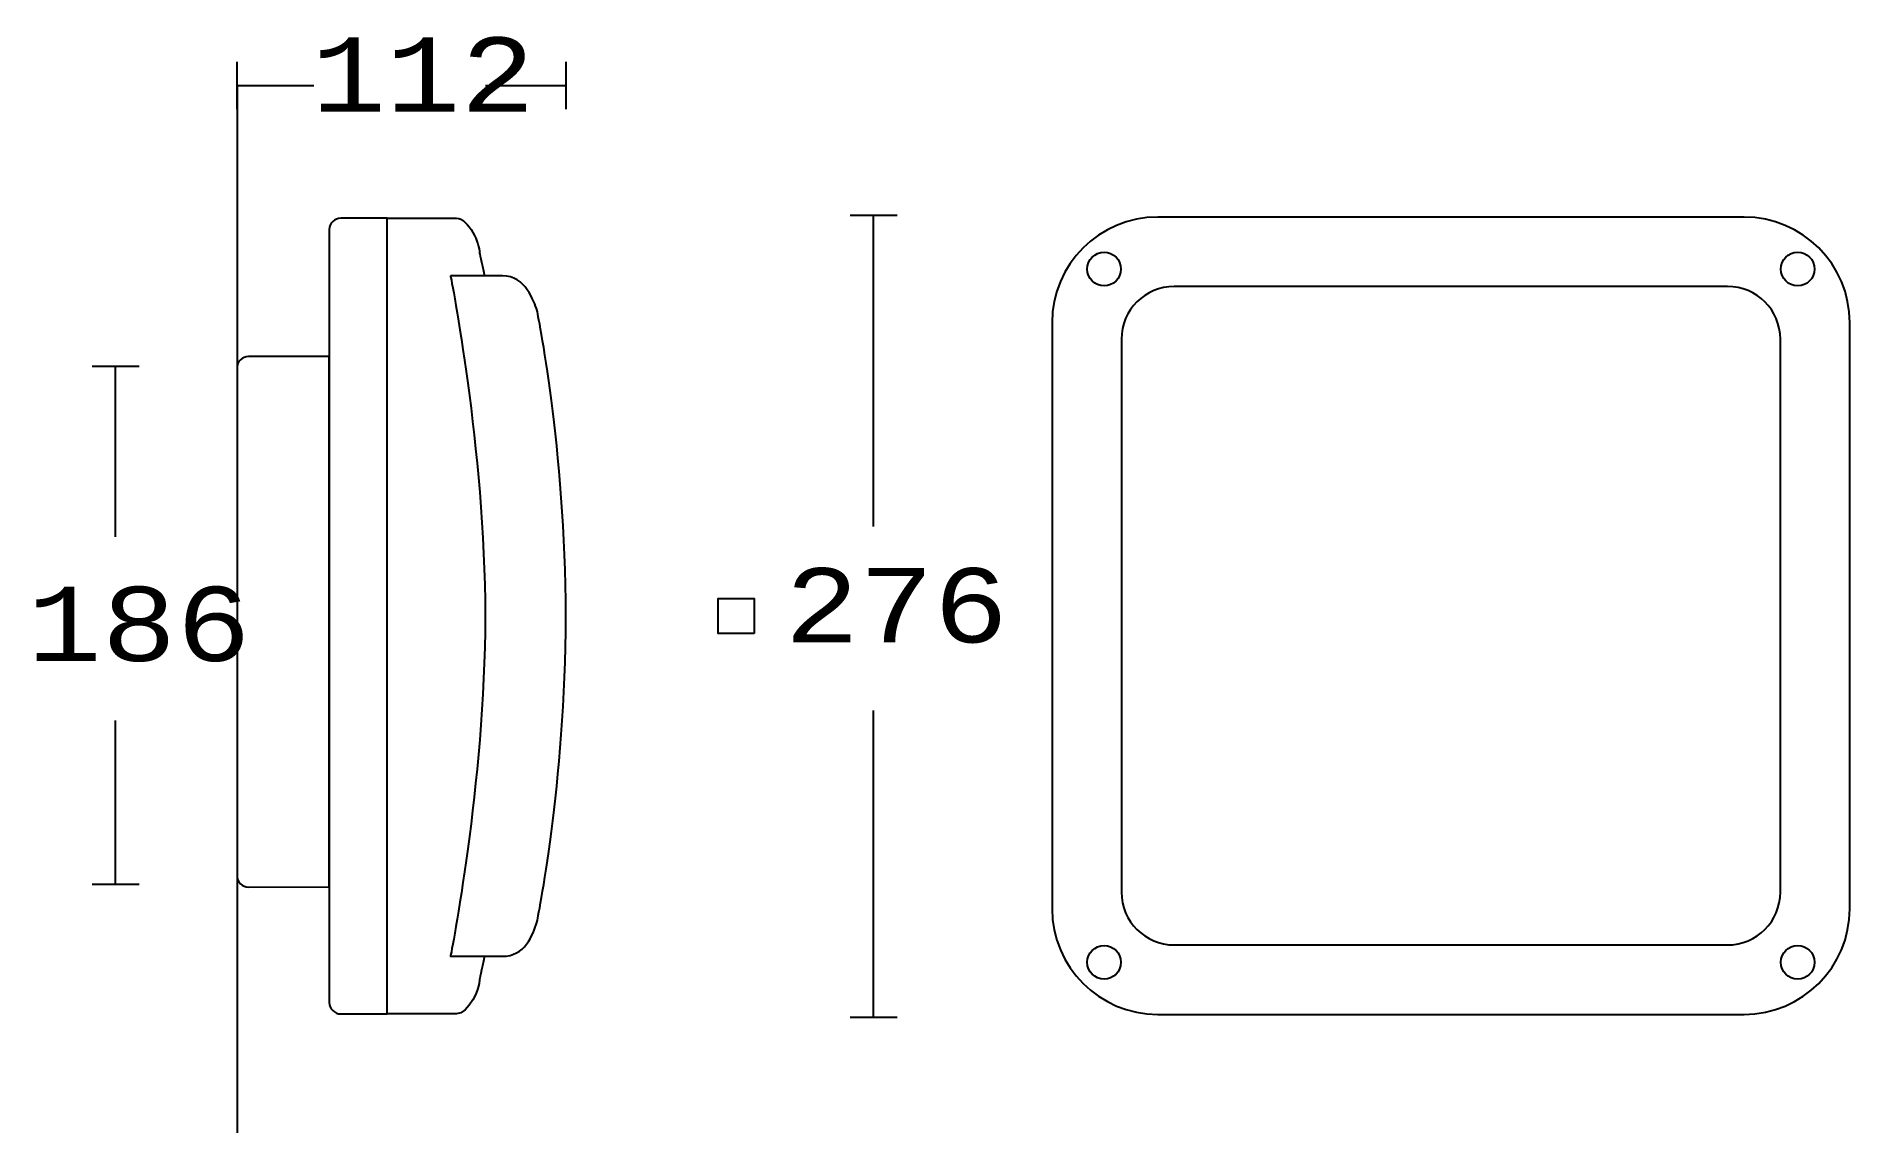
# Model space of a CAD drawing. Extents: x 29 to 244, y 0 to 130.
import ezdxf

# ---------------------------------------------------------------- set-up
doc = ezdxf.new("R2010")
doc.units = 0
doc.layers.add('LIVELLO_1', color=160, linetype='Continuous')
doc.styles.add('STD', font='txt')

# ---------------------------------------------------------------- blocks, each defined once
blk = doc.blocks.new('AI9-BLK1')
at = {"layer": 'LIVELLO_1', "color": 7}
for p, q in [((-69.98, 61.9), (-69.98, 56.29)), ((-30.91, 61.9), (-30.91, 56.29)), ((-69.98, 59.1), (-60.84, 59.1)), ((-69.95, 59.1), (-69.95, -65.31)), ((-40.46, 59.1), (-30.91, 59.1)), ((2.84, 43.72), (8.45, 43.72)), ((5.64, 6.7), (5.64, 43.72)), ((-87.16, 25.76), (-81.55, 25.76)), ((-84.36, 5.48), (-84.36, 25.76)), ((-84.36, -35.77), (-84.36, -16.35)), ((5.64, -51.56), (5.64, -15.13)), ((-87.16, -35.77), (-81.55, -35.77)), ((2.84, -51.56), (8.45, -51.56))]:
    blk.add_line(p, q, dxfattribs=at)
blk.add_lwpolyline([(-8.55, -5.99), (-12.83, -5.99), (-12.83, -1.82), (-8.55, -1.82)], close=True, dxfattribs=at)
for centre in [(33.01, 37.3), (115.37, 37.3), (33.01, -45.06), (115.37, -45.06)]:
    blk.add_circle(centre, 2, dxfattribs=at)
for points, knots in [([(-52.14, -51.19), (-52.14, -51.19), (-57.62, -51.19), (-57.62, -51.19), (-58.37, -51.19), (-58.99, -50.58), (-58.99, -49.82), (-58.99, -49.82), (-58.99, 41.99), (-58.99, 41.99), (-58.99, 42.74), (-58.37, 43.35), (-57.62, 43.35), (-57.62, 43.35), (-52.14, 43.35), (-52.14, 43.35), (-52.14, 43.35), (-52.14, -51.19), (-52.14, -51.19)], [0, 0, 0, 0, 1, 1, 1, 2, 2, 2, 3, 3, 3, 4, 4, 4, 5, 5, 5, 6, 6, 6, 6]), ([(-40.56, -44.28), (-40.94, -46.07), (-41.17, -47.14), (-41.17, -47.14), (-41.06, -48.09), (-42.45, -51.19), (-43.9, -51.19), (-43.9, -51.19), (-52.14, -51.19), (-52.14, -51.19), (-52.14, -51.19), (-52.14, 43.35), (-52.14, 43.35), (-52.14, 43.35), (-43.9, 43.35), (-43.9, 43.35), (-42.45, 43.35), (-41.06, 40.19), (-41.17, 39.24), (-41.17, 39.24), (-40.94, 38.23), (-40.56, 36.44)], [0, 0, 0, 0, 1, 1, 1, 2, 2, 2, 3, 3, 3, 4, 4, 4, 5, 5, 5, 6, 6, 6, 7, 7, 7, 7]), ([(39.38, 43.48), (39.38, 43.48), (109, 43.48), (109, 43.48), (115.93, 43.48), (121.55, 37.86), (121.55, 30.93), (121.55, 30.93), (121.55, -38.69), (121.55, -38.69), (121.55, -45.62), (115.93, -51.24), (109, -51.24), (109, -51.24), (39.38, -51.24), (39.38, -51.24), (32.45, -51.24), (26.83, -45.62), (26.83, -38.69), (26.83, -38.69), (26.83, 30.93), (26.83, 30.93), (26.83, 37.86), (32.45, 43.48), (39.38, 43.48)], [0, 0, 0, 0, 1, 1, 1, 2, 2, 2, 3, 3, 3, 4, 4, 4, 5, 5, 5, 6, 6, 6, 7, 7, 7, 8, 8, 8, 8]), ([(-44.6, 36.5), (-44.6, 36.5), (-38.43, 36.5), (-38.43, 36.5), (-35.69, 36.5), (-34.7, 33.47), (-34.32, 32.39), (-34.32, 32.39), (-30.91, 15.93), (-30.91, -3.92), (-30.91, -23.81), (-34.32, -40.23), (-34.32, -40.23), (-34.82, -41.9), (-35.79, -44.34), (-38.43, -44.34), (-38.43, -44.34), (-44.6, -44.34), (-44.6, -44.34), (-44.6, -44.34), (-40.49, -23.79), (-40.49, -3.92), (-40.49, 15.95), (-44.6, 36.5), (-44.6, 36.5)], [0, 0, 0, 0, 1, 1, 1, 2, 2, 2, 3, 3, 3, 4, 4, 4, 5, 5, 5, 6, 6, 6, 7, 7, 7, 8, 8, 8, 8]), ([(41.34, 35.24), (41.34, 35.24), (107.04, 35.24), (107.04, 35.24), (110.5, 35.24), (113.31, 32.44), (113.31, 28.97), (113.31, 28.97), (113.31, -36.73), (113.31, -36.73), (113.31, -40.19), (110.5, -43), (107.04, -43), (107.04, -43), (41.34, -43), (41.34, -43), (37.88, -43), (35.07, -40.19), (35.07, -36.73), (35.07, -36.73), (35.07, 28.97), (35.07, 28.97), (35.07, 32.44), (37.88, 35.24), (41.34, 35.24)], [0, 0, 0, 0, 1, 1, 1, 2, 2, 2, 3, 3, 3, 4, 4, 4, 5, 5, 5, 6, 6, 6, 7, 7, 7, 8, 8, 8, 8]), ([(-59, -36.11), (-59, -36.11), (-68.58, -36.12), (-68.58, -36.12), (-69.34, -36.12), (-69.95, -35.51), (-69.95, -34.75), (-69.95, -34.75), (-69.95, 25.54), (-69.95, 25.54), (-69.95, 26.3), (-69.34, 26.91), (-68.58, 26.91), (-68.58, 26.91), (-59, 26.91), (-59, 26.91), (-59, 26.91), (-59, -36.11), (-59, -36.11)], [0, 0, 0, 0, 1, 1, 1, 2, 2, 2, 3, 3, 3, 4, 4, 4, 5, 5, 5, 6, 6, 6, 6])]:
    blk.add_open_spline(points, degree=3, knots=knots, dxfattribs=at)
at = {"layer": 'LIVELLO_1', "color": 7, "char_height": 8.8263, "attachment_point": 1, "style": 'STD'}
for s, insert in [('\\fCourier|b0|i0;\\H8.8263;\\C7;112', (-61.11, 64.82)), ('\\fCourier|b0|i0;\\H8.8263;\\C7;276', (-4.93, 1.77)), ('\\fCourier|b0|i0;\\H8.8263;\\C7;186', (-94.85, -0.44))]:
    blk.add_mtext(s, dxfattribs=dict(at, insert=insert))

msp = doc.modelspace()

# ---------------------------------------------------------------- block references
at = {"layer": 'LIVELLO_1', "color": 7}
msp.add_blockref('AI9-BLK1', (122.820669, 65.316599), dxfattribs=at)

doc.saveas('drawing.dxf')
